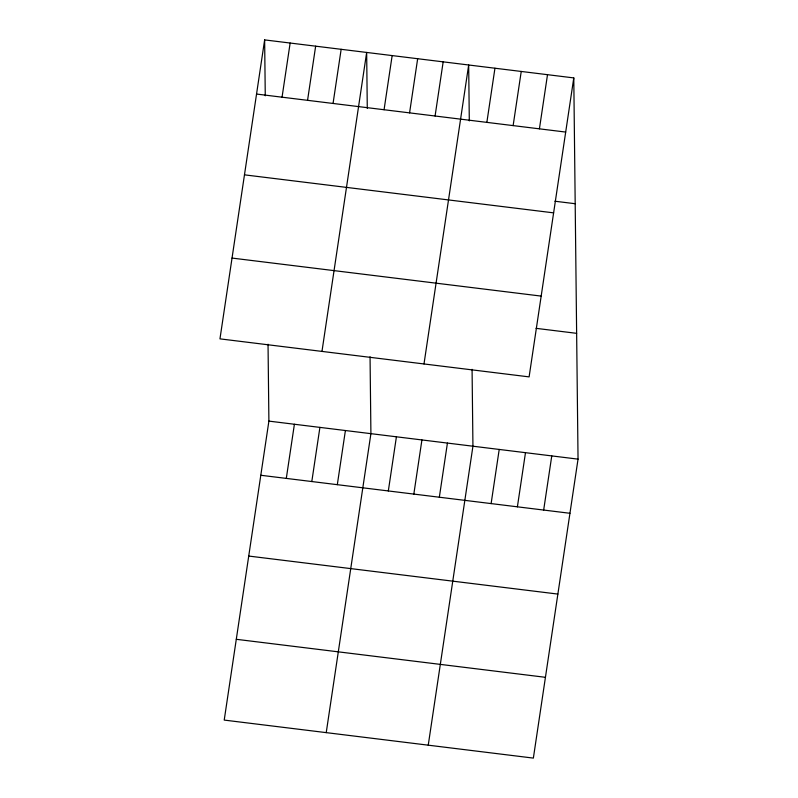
<?xml version="1.0" encoding="UTF-8"?>
<svg xmlns="http://www.w3.org/2000/svg" width="798" height="798" viewBox="0 0 798 798"><rect width="100%" height="100%" fill="white"/><g stroke="black" fill="none" stroke-linecap="round" stroke-linejoin="round"><path stroke-width="1.2" d="M264.637 39.9L219.959 338.861L529.104 376.885L573.782 77.915L264.637 39.9L265.265 95.81M282.053 97.186L290.143 43.032M307.559 100.329L315.649 46.174M268.038 344.237L268.896 421.115L224.218 720.085L533.363 758.1L578.041 459.139L573.782 77.915M333.055 103.461L341.155 49.306M286.302 478.411L294.402 424.257M321.973 351.409L366.661 52.449L367.279 108.358M311.809 481.543L319.908 427.389M384.067 109.735L392.157 55.581M337.315 484.675L345.404 430.531M409.574 112.867L417.663 58.723M326.232 732.624L370.91 433.663L370.053 356.786M435.08 116.009L443.169 61.855M388.327 490.95L396.416 436.795M423.997 363.958L468.675 64.997L469.304 120.907M413.833 494.092L421.923 439.937M486.86 122.373L494.95 68.229M439.339 497.224L447.429 443.07M513.134 125.605L521.234 71.451M428.247 745.172L472.935 446.212L472.077 369.334M539.418 128.837L547.508 74.683M491.119 503.598L499.209 449.444M517.393 506.83L525.483 452.675M543.667 510.062L551.767 455.907M256.547 94.054L565.692 132.069M554.889 201.226L575.188 203.719M244.467 174.842L553.622 212.857M232.028 258.073L541.184 296.098M536.027 328.337L576.635 333.335M268.896 421.115L578.041 459.139M260.806 475.269L569.952 513.284M248.727 556.056L557.872 594.081M236.288 639.298L545.433 677.312"/></g></svg>
